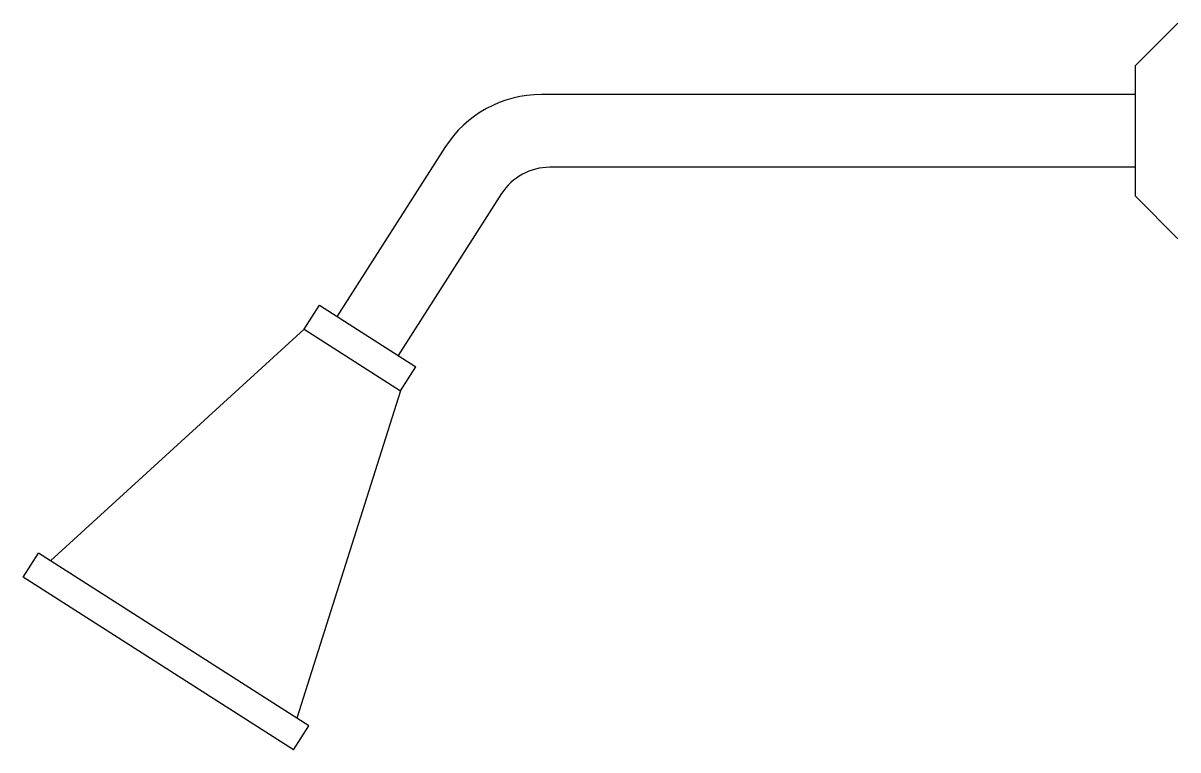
# Model space of a CAD drawing. Header units: metres. Extents: x 46.748 to 47.152, y 16.422 to 16.676.
import ezdxf

# ---------------------------------------------------------------- set-up
doc = ezdxf.new("R2010")
doc.units = ezdxf.units.M
doc.header["$MEASUREMENT"] = 0
doc.layers.add('ARQ-PEÇAS SANITÁRIAS', color=7, linetype='Continuous')

msp = doc.modelspace()

# ---------------------------------------------------------------- linework, layer by layer
at = {"layer": 'ARQ-PEÇAS SANITÁRIAS'}
for p, q in [((47.13651, 16.66124), (47.1515, 16.67623)), ((47.13651, 16.66124), (47.13651, 16.61584)), ((47.13651, 16.65124), (46.92903, 16.65124)), ((46.89532, 16.63278), (46.8576, 16.57374)), ((47.13651, 16.62584), (46.93199, 16.62584)), ((46.91514, 16.61661), (46.879, 16.56006)), ((47.13651, 16.61584), (47.1515, 16.60085)), ((46.84607, 16.56924), (46.85145, 16.57767)), ((46.85145, 16.57767), (46.88516, 16.55613)), ((46.84607, 16.56924), (46.75748, 16.48829)), ((46.84607, 16.56924), (46.87977, 16.54771)), ((46.87977, 16.54771), (46.88516, 16.55613)), ((46.87977, 16.54771), (46.84353, 16.43331)), ((46.74788, 16.48256), (46.75327, 16.49099)), ((46.84774, 16.43062), (46.75327, 16.49099)), ((46.84236, 16.42219), (46.74788, 16.48256)), ((46.84236, 16.42219), (46.84774, 16.43062))]:
    msp.add_line(p, q, dxfattribs=at)
for centre, radius in [((46.92903, 16.61124), 0.04), ((46.93199, 16.60584), 0.02)]:
    msp.add_arc(centre, radius, 90, 147.4216, dxfattribs=at)

doc.saveas('drawing.dxf')
